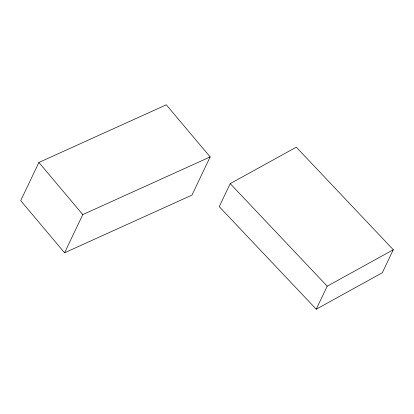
<?xml version="1.0" encoding="UTF-8"?>
<svg xmlns="http://www.w3.org/2000/svg" width="414" height="414" viewBox="0 0 414 414"><rect width="100%" height="100%" fill="white"/><g stroke="black" fill="none" stroke-linecap="round" stroke-linejoin="round"><path stroke-width="0.62" d="M38.911 162.459L20.7 200.645L64.568 252.778L191.951 195.118L210.162 156.932L166.293 104.799L38.911 162.459L82.779 214.592L64.568 252.778M230.21 183.63L219.234 206.643L316.234 309.201L382.324 272.754L393.3 249.74L296.3 147.182L230.21 183.63L327.215 286.188L316.234 309.201M327.215 286.188L393.3 249.74M82.779 214.592L210.162 156.932"/></g></svg>
